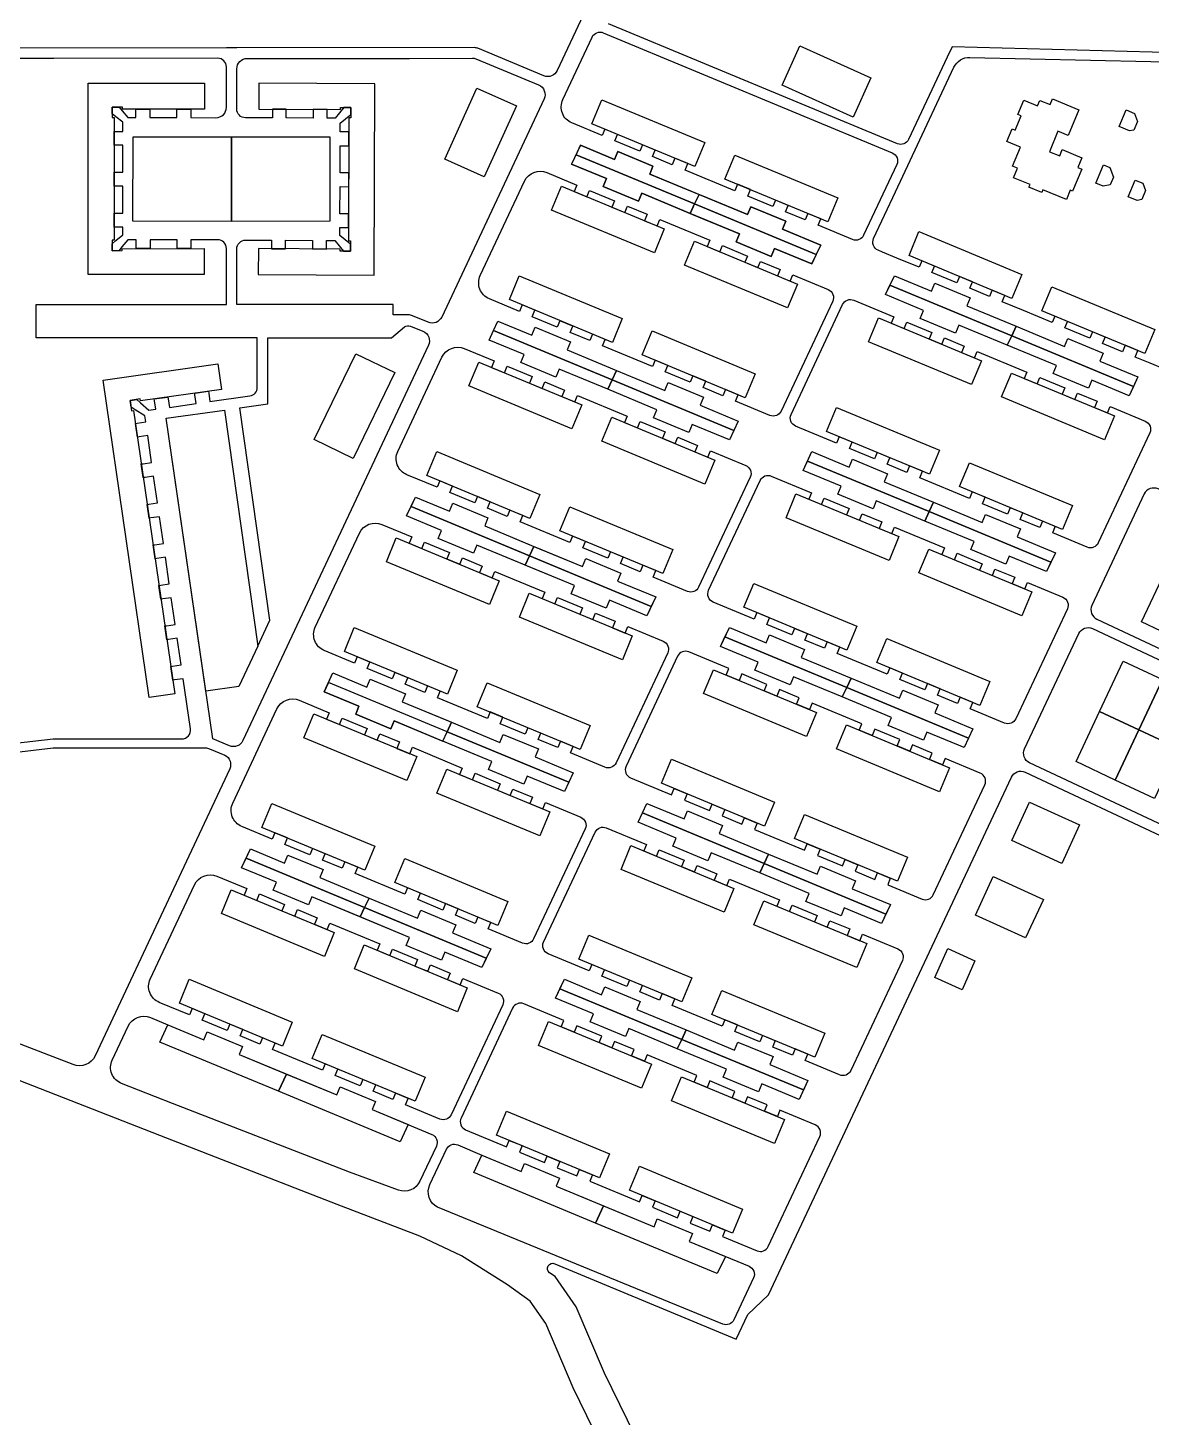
# Model space of a CAD drawing. Header units: millimetres. Extents: x -2529 to 8314, y -4885 to 3935.
# Drawn here: x 1007 to 1656, y 236 to 1038 of the extents above; entities that cross this region are included whole.
import ezdxf

# ---------------------------------------------------------------- set-up
doc = ezdxf.new("R2010")
doc.units = ezdxf.units.MM
for name, color, linetype, true_color in [('благоустройство_внутридворовые_дороги', 18, 'Continuous', 0x000000), ('благоустройство_спорт', 18, 'Continuous', 0x000000), ('детский сад', 18, 'Continuous', 0x000000), ('дома_зона застройки', 18, 'Continuous', 0x000000), ('Участки_зона_Ж_1_1_18_08_035001_228', 18, 'Continuous', 0x000000)]:
    doc.layers.add(name, color=color, linetype=linetype, true_color=true_color)
doc.layers.add('торговый_центр_здание', color=250, linetype='Continuous', transparency=0.4)

msp = doc.modelspace()

# ---------------------------------------------------------------- linework, layer by layer
at = {"layer": 'благоустройство_внутридворовые_дороги'}
for points in [[(1431.62, 1265.81), (1313.01, 1013.05, -0.401099), (1305.27, 1010.05), (1267.15, 1025.89, 0.099059), (1265.22, 1026.28), (1128.04, 1026.11), (1122.04, 1026.17), (800.74, 1025.86)], [(2072.43, 1161.87), (2090.09, 1017.75, -0.141057), (2089.56, 1014.47), (2074.94, 983.29, -0.414214), (2066.96, 980.41), (1974.18, 1023.93), (1959.54, 1024.17), (1915.43, 1024.73), (1913.18, 1019.92), (1970.58, 1018.99), (2064.41, 974.98, -0.414214), (2067.29, 967), (2037.14, 902.72, -0.414214), (2029.16, 899.83), (1771.68, 1020.63), (1540.86, 1026.82), (1538.04, 1020.82), (1515.76, 973.31, -0.401123), (1509.31, 970.81), (1342.52, 1040.11, -0.427451)], [(852.48, 607.95), (1022.1, 627.41), (1096.28, 627.41, 0.457204), (1101.23, 633.13), (1097.01, 662.13), (1092.06, 661.41), (1091.07, 661.27), (1089.92, 669.18), (1090.91, 669.33), (1095.85, 670.05), (1093.61, 685.51), (1088.66, 684.79), (1087.67, 684.64), (1086.52, 692.56), (1087.51, 692.7), (1092.45, 693.42), (1090.2, 708.88), (1085.26, 708.16), (1084.27, 708.02), (1083.12, 715.87), (1084.11, 716.03), (1089.05, 716.8), (1086.8, 732.25), (1081.85, 731.53), (1080.86, 731.39), (1079.71, 739.31), (1080.7, 739.45), (1085.65, 740.17), (1083.4, 755.63), (1078.45, 754.91), (1077.46, 754.76), (1076.31, 762.68), (1077.3, 762.83), (1082.25, 763.55), (1080, 779), (1075.05, 778.28), (1074.06, 778.14), (1072.91, 786.06), (1073.9, 786.2), (1078.85, 786.92), (1076.6, 802.38), (1071.65, 801.66), (1070.66, 801.51), (1069.51, 809.43), (1070.5, 809.57), (1075.44, 810.29), (1074.93, 813.84), (1069.37, 817.29), (1066.99, 818.77), (1066.41, 822.73), (1070.4, 823.28), (1072.48, 821.41), (1077.32, 817.04), (1081.23, 817.6), (1080.52, 822.55), (1080.38, 823.54), (1088.3, 824.66), (1088.44, 823.67), (1089.15, 818.72), (1104.61, 820.91), (1103.9, 825.86), (1103.76, 826.85), (1111.69, 827.97), (1111.83, 826.98), (1112.53, 822.03), (1135.56, 825.3, 0.373553), (1139.86, 830.25), (1139.86, 858.85), (1012.24, 858.85), (1012.24, 878.06), (1031.25, 878.06), (1122.04, 878.06), (1122.04, 910.41, 0.414214), (1117.04, 915.41), (1101.57, 915.41), (1101.58, 911.36), (1101.58, 910.38), (1093.58, 910.35), (1093.58, 911.32), (1093.57, 915.41), (1077.96, 915.41), (1077.96, 911.32), (1077.97, 910.31), (1069.97, 910.3), (1069.96, 911.3), (1069.92, 915.41), (1065.06, 915.41), (1061.76, 911.28), (1060.04, 909.13), (1056.04, 909.11), (1056.04, 913.11), (1058.19, 914.9), (1062.25, 918.26), (1062.25, 922.71), (1058.19, 922.71), (1057.19, 922.71), (1057.21, 930.71), (1058.21, 930.71), (1062.25, 930.71), (1062.25, 946.33), (1058.23, 946.33), (1057.23, 946.34), (1057.25, 954.33), (1058.25, 954.33), (1062.25, 954.33), (1062.25, 969.95), (1058.27, 969.95), (1057.27, 969.95), (1057.29, 977.96), (1058.29, 977.95), (1062.25, 977.95), (1062.25, 983.18), (1058.3, 986.3), (1056.15, 988), (1056.15, 992.02), (1060.15, 992.02), (1061.91, 989.87), (1065.11, 985.97), (1069.83, 985.97), (1069.83, 989.87), (1069.83, 990.87), (1077.83, 990.87), (1077.83, 989.86), (1077.83, 985.95), (1093.44, 985.91), (1093.44, 989.86), (1093.44, 990.86), (1101.44, 990.86), (1101.44, 989.86), (1101.44, 985.88), (1116.02, 985.84, 0.415041), (1122.04, 991.84), (1122.04, 1015.14, 0.414455), (1117.03, 1020.14), (1022.34, 1020.06), (801.45, 1020.06)], [(1246.27, 870.81, -0.401099), (1238.53, 867.82), (1229.44, 871.6, 0.098758), (1227.14, 872.06), (1218.27, 872.06), (1218.3, 878.06), (1128.04, 878.06), (1128.04, 910.19, -0.415117), (1133.05, 915.19), (1148.13, 915.14), (1148.1, 910.26), (1156.1, 910.22), (1156.13, 915.12), (1171.75, 915.07), (1171.72, 910.12), (1179.72, 910.07), (1179.75, 915.05), (1184.7, 915.03), (1189.63, 908.86), (1193.63, 908.83), (1193.66, 912.83), (1187.53, 917.86), (1187.54, 922.44), (1192.54, 922.43), (1192.56, 930.43), (1187.56, 930.44), (1187.6, 946.07), (1192.6, 946.05), (1192.62, 954.05), (1187.62, 954.06), (1187.65, 969.69), (1192.65, 969.67), (1192.67, 977.67), (1187.67, 977.69), (1187.68, 982.79), (1193.85, 987.73), (1193.87, 991.74), (1189.87, 991.75), (1184.86, 985.62), (1180.17, 985.63), (1180.18, 990.64), (1172.18, 990.67), (1172.17, 985.66), (1156.55, 985.7), (1156.57, 990.73), (1148.57, 990.76), (1148.55, 985.73), (1133.02, 985.78, -0.413311), (1128.04, 990.78), (1128.04, 1014.06, -0.416964), (1134.09, 1020.06), (1227.79, 1020.06), (1264.02, 1020.27, -0.100194), (1265.96, 1019.89), (1302.22, 1004.82, -0.427451), (1305.35, 996.73), (1246.27, 870.81)], [(1663.43, 840.73), (1655.11, 844.19), (1646.54, 847.75), (1647.69, 850.52), (1648.07, 851.45), (1640.69, 854.53), (1640.3, 853.59), (1639.15, 850.82), (1627.77, 855.54), (1628.92, 858.32), (1629.31, 859.24), (1621.92, 862.31), (1621.54, 861.39), (1620.39, 858.61), (1605.96, 864.61), (1607.11, 867.38), (1607.49, 868.3), (1600.11, 871.37), (1599.72, 870.45), (1598.57, 867.68), (1582.08, 874.53), (1569.82, 879.62), (1570.97, 882.4), (1571.35, 883.32), (1563.97, 886.4), (1563.59, 885.47), (1562.43, 882.69), (1551.06, 887.42), (1552.22, 890.21), (1552.6, 891.13), (1545.21, 894.21), (1544.83, 893.29), (1543.67, 890.49), (1529.24, 896.48), (1530.41, 899.29), (1530.78, 900.18), (1523.39, 903.25), (1523.03, 902.37), (1521.86, 899.55), (1509.05, 904.87), (1500.73, 908.32), (1498.17, 909.39, -0.427426), (1495.56, 916.13), (1508.22, 943.11), (1516.72, 961.24), (1541.91, 1014.92, -0.296864), (1551.18, 1020.67), (1760.01, 1016.04, -0.542182)], [(1621.58, 704.44, 0.414214), (1624.47, 696.46), (1877.96, 577.54, 0.414214), (1885.94, 580.42), (1916.09, 644.7, 0.414214), (1913.21, 652.68), (1659.72, 771.6, 0.414214), (1651.74, 768.72), (1621.58, 704.44)], [(1371.03, 198.46), (1340.28, 261.35), (1323.88, 299.75), (1311.74, 317.1), (1308.59, 319.38, -0.889216), (1311.51, 324.58), (1416.32, 281.03), (1422.98, 295.24), (1434.91, 306.53), (1575.08, 605.31, -0.414214), (1583.06, 608.19), (1836.43, 489.32, -0.41737)], [(1257.48, 408.64, 0.427426), (1260.09, 401.9), (1283.77, 392.06), (1285.31, 395.75), (1292.69, 392.68), (1291.16, 388.99), (1305.58, 382.99), (1307.12, 386.69), (1314.51, 383.62), (1312.97, 379.92), (1324.35, 375.2), (1325.88, 378.89), (1333.27, 375.82), (1331.73, 372.13), (1360.49, 360.18), (1362.02, 363.88), (1369.41, 360.81), (1367.88, 357.11), (1382.3, 351.12), (1383.84, 354.82), (1391.22, 351.75), (1389.69, 348.05), (1401.06, 343.33), (1402.6, 347.02), (1409.99, 343.95), (1408.45, 340.26), (1428.33, 332, 0.401123), (1434.77, 334.49), (1464.53, 397.93, 0.427426), (1461.92, 404.67), (1441.54, 413.14), (1440.01, 409.45), (1432.62, 412.51), (1434.15, 416.21), (1422.78, 420.93), (1421.25, 417.24), (1413.86, 420.31), (1415.39, 424), (1400.97, 430), (1399.43, 426.3), (1392.04, 429.37), (1393.58, 433.07), (1364.82, 445.07), (1363.28, 441.37), (1355.89, 444.44), (1357.43, 448.14), (1346.05, 452.86), (1344.52, 449.17), (1337.17, 452.22), (1338.7, 455.92), (1324.24, 461.92), (1322.71, 458.23), (1315.32, 461.3), (1316.85, 464.99), (1293.68, 474.57, 0.401123), (1287.24, 472.07), (1257.48, 408.64)], [(2181.73, -713.17), (1972.9, -494.09, 0.023159), (1971.57, -492.81), (1814.11, -355.61), (1709.13, -239.89), (1676.51, -185.32), (1607.98, -71.43), (1556.06, 25.69), (1507.78, 62.61), (1412.75, 118.95), (1390.67, 137.05), (1371.06, 160.4), (1353.5, 188.79), (1322.09, 253.03), (1306.31, 289.99), (1297.28, 302.88), (1284.29, 312.31), (1257.67, 329.19), (1233.58, 340.51), (1185.87, 358.72), (1083.65, 398.45), (933.29, 457.12)]]:
    msp.add_lwpolyline(points, format="xyb", dxfattribs=at)
for points in [[(1316.2, 996.3), (1333.11, 1032.35, -0.401099), (1339.56, 1034.84), (1506.35, 965.55, -0.427426), (1508.95, 958.81), (1489.82, 918.03, -0.401123), (1483.38, 915.53), (1463.5, 923.79), (1465.04, 927.49), (1457.65, 930.56), (1456.11, 926.86), (1444.74, 931.59), (1446.28, 935.28), (1438.89, 938.35), (1437.35, 934.66), (1422.93, 940.65), (1424.46, 944.34), (1417.07, 947.41), (1415.54, 943.72), (1386.78, 955.67), (1388.32, 959.36), (1380.93, 962.43), (1379.39, 958.74), (1368.02, 963.46), (1369.56, 967.15), (1362.17, 970.22), (1360.64, 966.53), (1346.21, 972.52), (1347.74, 976.21), (1340.36, 979.28), (1338.82, 975.59), (1321.42, 982.82, -0.427451)], [(1268.57, 894.81), (1294.09, 949.18, -0.401099), (1306.98, 954.17), (1324.27, 946.98), (1322.73, 943.29), (1330.12, 940.22), (1331.66, 943.91), (1346.08, 937.92), (1344.55, 934.23), (1351.94, 931.16), (1353.47, 934.85), (1364.84, 930.13), (1363.31, 926.43), (1370.7, 923.37), (1372.23, 927.06), (1401.02, 915.1), (1399.51, 911.48), (1406.9, 908.41), (1408.41, 912.03), (1422.83, 906.04), (1421.32, 902.41), (1428.71, 899.35), (1430.22, 902.97), (1441.59, 898.24), (1440.09, 894.63), (1447.48, 891.56), (1448.97, 895.18), (1469.36, 886.71, -0.427426), (1471.97, 879.97), (1442.21, 816.53, -0.401123), (1435.76, 814.04), (1415.88, 822.29), (1417.42, 825.99), (1410.04, 829.07), (1408.49, 825.36), (1397.13, 830.09), (1398.66, 833.78), (1391.27, 836.86), (1389.74, 833.16), (1375.31, 839.15), (1376.85, 842.84), (1369.46, 845.91), (1367.92, 842.22), (1339.16, 854.17), (1340.7, 857.86), (1333.31, 860.93), (1331.78, 857.24), (1320.41, 861.96), (1321.94, 865.65), (1314.55, 868.72), (1313.02, 865.03), (1298.59, 871.02), (1300.13, 874.72), (1292.74, 877.79), (1291.21, 874.09), (1273.79, 881.33, -0.427451)], [(1484.15, 880.56), (1507.3, 870.94), (1505.77, 867.25), (1513.15, 864.18), (1514.69, 867.87), (1529.12, 861.88), (1527.58, 858.18), (1534.97, 855.12), (1536.5, 858.81), (1547.88, 854.09), (1546.34, 850.39), (1553.73, 847.32), (1555.27, 851.02), (1584.05, 839.06), (1582.55, 835.44), (1589.93, 832.37), (1591.44, 835.99), (1605.86, 830), (1604.35, 826.37), (1611.75, 823.31), (1613.25, 826.93), (1624.63, 822.2), (1623.12, 818.58), (1630.51, 815.52), (1632.01, 819.13), (1652.39, 810.67, -0.427426), (1655, 803.93), (1625.24, 740.49, -0.401123), (1618.79, 737.99), (1598.92, 746.25), (1600.45, 749.95), (1593.07, 753.03), (1591.53, 749.32), (1580.16, 754.05), (1581.7, 757.75), (1574.3, 760.81), (1572.77, 757.12), (1558.34, 763.11), (1559.88, 766.8), (1552.49, 769.87), (1550.96, 766.18), (1522.2, 778.12), (1523.74, 781.82), (1516.35, 784.89), (1514.81, 781.19), (1503.44, 785.92), (1504.97, 789.61), (1497.59, 792.68), (1496.05, 788.99), (1481.63, 794.98), (1483.16, 798.68), (1475.77, 801.74), (1474.24, 798.05), (1450.55, 807.89, -0.427426), (1447.94, 814.63), (1477.7, 878.07, -0.401123)], [(1123.84, 623.4), (1114.19, 627.41), (1087.27, 812.39), (1120.9, 817.16), (1140.12, 681), (1147.11, 695.89), (1129.81, 818.42), (1145.86, 820.7), (1145.86, 858.85), (1217.35, 858.85), (1224.88, 865.16, -0.236964), (1228.24, 865.6), (1235.48, 862.59, -0.427451), (1238.61, 854.5), (1131.58, 626.39, -0.401099)], [(1220.95, 793.31), (1246.46, 847.69, -0.401099), (1259.35, 852.67), (1276.65, 845.49), (1275.12, 841.79), (1282.51, 838.72), (1284.04, 842.42), (1298.47, 836.42), (1296.93, 832.73), (1304.32, 829.66), (1305.85, 833.35), (1317.22, 828.63), (1315.69, 824.94), (1323.08, 821.87), (1324.61, 825.56), (1353.4, 813.6), (1351.87, 809.91), (1359.25, 806.84), (1360.79, 810.53), (1375.21, 804.54), (1373.68, 800.84), (1381.07, 797.78), (1382.6, 801.47), (1393.97, 796.75), (1392.44, 793.05), (1399.83, 789.98), (1401.36, 793.68), (1421.74, 785.21, -0.427426), (1424.35, 778.47), (1394.59, 715.03, -0.401123), (1388.14, 712.54), (1368.26, 720.8), (1369.8, 724.49), (1362.42, 727.56), (1360.88, 723.87), (1349.51, 728.59), (1351.04, 732.28), (1343.65, 735.35), (1342.12, 731.66), (1327.7, 737.65), (1329.23, 741.35), (1321.84, 744.41), (1320.31, 740.72), (1291.55, 752.67), (1293.09, 756.36), (1285.7, 759.43), (1284.16, 755.74), (1272.79, 760.46), (1274.32, 764.16), (1266.94, 767.22), (1265.4, 763.53), (1250.98, 769.52), (1252.51, 773.22), (1245.12, 776.29), (1243.59, 772.59), (1226.16, 779.83, -0.427451)], [(1436.53, 779.06), (1459.69, 769.44), (1458.15, 765.75), (1465.54, 762.68), (1467.07, 766.38), (1481.5, 760.38), (1479.96, 756.68), (1487.35, 753.61), (1488.89, 757.31), (1500.26, 752.59), (1498.73, 748.89), (1506.11, 745.83), (1507.65, 749.52), (1536.43, 737.56), (1534.89, 733.87), (1542.28, 730.8), (1543.82, 734.49), (1558.24, 728.5), (1556.7, 724.79), (1564.1, 721.74), (1565.63, 725.43), (1577.01, 720.7), (1575.47, 717.01), (1582.86, 713.94), (1584.39, 717.64), (1604.77, 709.17, -0.427426), (1607.38, 702.43), (1577.62, 638.99, -0.401123), (1571.18, 636.5), (1551.3, 644.75), (1552.84, 648.45), (1545.45, 651.53), (1543.91, 647.82), (1532.54, 652.55), (1534.07, 656.24), (1526.69, 659.31), (1525.15, 655.62), (1510.73, 661.61), (1512.26, 665.3), (1504.87, 668.37), (1503.34, 664.68), (1474.59, 676.63), (1476.12, 680.32), (1468.73, 683.39), (1467.2, 679.69), (1455.82, 684.42), (1457.36, 688.11), (1449.97, 691.18), (1448.44, 687.49), (1434.01, 693.48), (1435.54, 697.18), (1428.16, 700.25), (1426.62, 696.55), (1402.94, 706.39, -0.427426), (1400.33, 713.13), (1430.09, 776.57, -0.401123)], [(1173.32, 691.82), (1198.84, 746.19, -0.401099), (1211.73, 751.18), (1229.04, 743.99), (1227.5, 740.29), (1234.89, 737.22), (1236.42, 740.92), (1250.85, 734.92), (1249.31, 731.23), (1256.7, 728.16), (1258.24, 731.85), (1269.61, 727.13), (1268.08, 723.44), (1275.46, 720.36), (1276.99, 724.06), (1305.78, 712.1), (1304.25, 708.41), (1311.64, 705.34), (1313.17, 709.03), (1327.6, 703.04), (1326.06, 699.35), (1333.45, 696.28), (1334.99, 699.97), (1346.35, 695.25), (1344.82, 691.55), (1352.21, 688.48), (1353.74, 692.18), (1374.12, 683.71, -0.427426), (1376.73, 676.97), (1346.97, 613.53, -0.401123), (1340.53, 611.04), (1320.65, 619.3), (1322.19, 622.99), (1314.8, 626.06), (1313.26, 622.37), (1301.89, 627.09), (1303.43, 630.78), (1296.04, 633.85), (1294.5, 630.16), (1280.08, 636.15), (1281.61, 639.85), (1274.22, 642.92), (1272.69, 639.22), (1243.93, 651.17), (1245.47, 654.86), (1238.08, 657.93), (1236.54, 654.24), (1225.17, 658.96), (1226.71, 662.66), (1219.32, 665.73), (1217.79, 662.03), (1203.36, 668.02), (1204.89, 671.72), (1197.51, 674.79), (1195.97, 671.09), (1178.54, 678.34, -0.427451)], [(1621.92, 691.03), (1875.41, 572.11, -0.414214), (1878.29, 564.13), (1847.07, 497.58, -0.414214), (1839.09, 494.7), (1585.6, 613.62, -0.414214), (1582.72, 621.6), (1613.94, 688.14, -0.414214)], [(1382.47, 675.07), (1352.71, 611.63, 0.427426), (1355.32, 604.89), (1379.01, 595.05), (1380.54, 598.75), (1387.93, 595.68), (1386.39, 591.98), (1400.82, 585.99), (1402.35, 589.69), (1409.74, 586.62), (1408.21, 582.92), (1419.51, 578.23), (1421.04, 581.92), (1428.43, 578.85), (1426.9, 575.16), (1455.72, 563.18), (1457.26, 566.88), (1464.64, 563.81), (1463.11, 560.11), (1477.54, 554.12), (1479.07, 557.81), (1486.46, 554.74), (1484.92, 551.05), (1496.3, 546.32), (1497.83, 550.02), (1505.22, 546.95), (1503.69, 543.25), (1523.56, 535, 0.401123), (1530.01, 537.49), (1559.77, 600.93, 0.427426), (1557.16, 607.67), (1536.78, 616.14), (1535.24, 612.44), (1527.85, 615.51), (1529.39, 619.21), (1518.01, 623.93), (1516.48, 620.24), (1509.09, 623.31), (1510.63, 627), (1496.2, 632.99), (1494.67, 629.3), (1487.28, 632.37), (1488.81, 636.06), (1460.03, 648.02), (1458.49, 644.33), (1451.11, 647.4), (1452.64, 651.09), (1441.27, 655.81), (1439.73, 652.12), (1432.35, 655.19), (1433.88, 658.88), (1419.46, 664.88), (1417.92, 661.18), (1410.53, 664.25), (1412.07, 667.95), (1388.92, 677.57, 0.401123)], [(1125.7, 590.32), (1151.21, 644.7, -0.401099), (1164.1, 649.68), (1181.42, 642.49), (1179.88, 638.8), (1187.27, 635.73), (1188.81, 639.42), (1203.23, 633.43), (1201.7, 629.73), (1209.08, 626.66), (1210.62, 630.36), (1221.99, 625.63), (1220.46, 621.94), (1227.84, 618.87), (1229.38, 622.56), (1258.17, 610.6), (1256.63, 606.91), (1264.02, 603.84), (1265.56, 607.53), (1279.98, 601.54), (1278.45, 597.85), (1285.83, 594.78), (1287.37, 598.47), (1298.74, 593.75), (1297.21, 590.05), (1304.59, 586.98), (1306.13, 590.68), (1326.51, 582.21, -0.427426), (1329.12, 575.47), (1299.36, 512.03, -0.401123), (1292.91, 509.54), (1273.04, 517.8), (1274.57, 521.49), (1267.18, 524.56), (1265.65, 520.87), (1254.28, 525.59), (1255.81, 529.29), (1248.43, 532.37), (1246.89, 528.66), (1232.46, 534.65), (1234, 538.35), (1226.61, 541.42), (1225.07, 537.72), (1196.31, 549.67), (1197.85, 553.36), (1190.46, 556.43), (1188.93, 552.74), (1177.56, 557.46), (1179.09, 561.16), (1171.7, 564.23), (1170.17, 560.53), (1155.74, 566.53), (1157.28, 570.22), (1149.89, 573.29), (1148.36, 569.59), (1130.91, 576.84, -0.427451)], [(819.61, 593.31, -0.413772), (823.99, 598.85), (853.18, 602.29), (1022.1, 622.18), (1109.94, 622.18, -0.098758), (1112.24, 621.72), (1121.1, 618.03, -0.410869), (1123.92, 610.08), (1092.96, 544.1), (1046.24, 444.54, -0.3948), (1033.55, 439.47), (1021.99, 443.98), (865.31, 504.31), (856.73, 507.57, -0.280078), (824.81, 548.54)], [(1341.3, 576.07), (1364.45, 566.45), (1362.92, 562.75), (1370.3, 559.69), (1371.84, 563.38), (1386.26, 557.39), (1384.73, 553.69), (1392.12, 550.62), (1393.65, 554.32), (1405.03, 549.59), (1403.49, 545.9), (1410.88, 542.83), (1412.41, 546.52), (1441.2, 534.56), (1439.66, 530.87), (1447.05, 527.8), (1448.59, 531.49), (1463.01, 525.5), (1461.47, 521.8), (1468.86, 518.74), (1470.4, 522.43), (1481.77, 517.71), (1480.24, 514.01), (1487.62, 510.94), (1489.16, 514.64), (1509.54, 506.17, -0.427426), (1512.15, 499.43), (1482.39, 435.99, -0.401123), (1475.94, 433.5), (1456.07, 441.76), (1457.6, 445.45), (1450.22, 448.52), (1448.68, 444.83), (1437.31, 449.55), (1438.84, 453.24), (1431.45, 456.31), (1429.92, 452.62), (1415.49, 458.61), (1417.03, 462.31), (1409.64, 465.38), (1408.11, 461.68), (1379.35, 473.63), (1380.89, 477.32), (1373.5, 480.39), (1371.96, 476.7), (1360.59, 481.42), (1362.12, 485.12), (1354.74, 488.19), (1353.2, 484.49), (1338.78, 490.48), (1340.31, 494.18), (1332.92, 497.25), (1331.39, 493.55), (1307.7, 503.39, -0.427426), (1305.09, 510.14), (1334.85, 573.57, -0.401123)], [(1078.07, 488.83), (1103.59, 543.2, -0.401099), (1116.48, 548.19), (1133.8, 540.99), (1132.27, 537.3), (1139.65, 534.22), (1141.19, 537.92), (1155.62, 531.93), (1154.08, 528.23), (1161.46, 525.15), (1163, 528.86), (1174.38, 524.13), (1172.84, 520.44), (1180.23, 517.37), (1181.77, 521.06), (1210.55, 509.1), (1209.02, 505.41), (1216.4, 502.34), (1217.94, 506.04), (1232.36, 500.04), (1230.83, 496.35), (1238.22, 493.28), (1239.75, 496.97), (1251.12, 492.25), (1249.59, 488.55), (1256.98, 485.48), (1258.51, 489.18), (1278.89, 480.71, -0.427426), (1281.5, 473.97), (1251.74, 410.53, -0.401123), (1245.29, 408.04), (1225.42, 416.3), (1226.95, 419.99), (1219.57, 423.06), (1218.03, 419.37), (1206.66, 424.09), (1208.19, 427.79), (1200.8, 430.86), (1199.27, 427.16), (1184.84, 433.16), (1186.38, 436.85), (1178.99, 439.92), (1177.46, 436.23), (1148.69, 448.18), (1150.23, 451.87), (1142.84, 454.94), (1141.3, 451.25), (1129.93, 455.97), (1131.47, 459.66), (1124.08, 462.73), (1122.54, 459.04), (1108.12, 465.03), (1109.66, 468.72), (1102.26, 471.79), (1100.73, 468.1), (1083.29, 475.35, -0.427451)], [(1056.15, 442.1), (1065.32, 461.64, -0.401099), (1078.21, 466.63), (1088.31, 462.43), (1109.07, 453.81), (1110.98, 458.43), (1131.3, 449.99), (1129.38, 445.37), (1185.82, 421.92), (1187.73, 426.54), (1208.05, 418.1), (1206.13, 413.48), (1240.63, 399.15, -0.427426), (1243.24, 392.41), (1233.76, 372.2, -0.3887), (1221.27, 367.06), (1193.06, 377.38), (1090.91, 417.09), (1061.56, 428.54, -0.433897)], [(1243.88, 357.16, -0.401128), (1239.47, 370.26), (1249.05, 390.67, -0.404382), (1255.54, 393.14), (1269.49, 387.16), (1292.1, 377.77), (1294.02, 382.38), (1314.33, 373.94), (1312.41, 369.33), (1368.82, 345.9), (1370.73, 350.51), (1391.05, 342.07), (1389.13, 337.46), (1423.66, 323.11, -0.427426), (1426.27, 316.37), (1414.93, 292.2, -0.401123), (1408.48, 289.7)]]:
    msp.add_lwpolyline(points, format="xyb", close=True, dxfattribs=at)
for points in [[(1181.67, 974.81), (1181.68, 926.06), (1125.04, 926.04), (1067.99, 926.06), (1068.2, 974.81)], [(1321.29, 959.05), (1341.4, 950.69), (1339.49, 946.08), (1359.8, 937.64), (1361.72, 942.25), (1388.31, 931.21), (1391.08, 930.06), (1418.14, 918.82), (1416.22, 914.2), (1436.54, 905.76), (1438.45, 910.38), (1459.95, 901.44), (1465.05, 912.32), (1443.06, 921.46), (1444.98, 926.07), (1424.66, 934.51), (1422.74, 929.9), (1396.18, 940.93), (1393.41, 942.08), (1366.32, 953.34), (1368.24, 957.95), (1347.93, 966.39), (1346.01, 961.78), (1326.39, 969.93), (1321.29, 959.05)], [(1507.58, 894.65), (1529.04, 885.73), (1530.96, 890.35), (1551.28, 881.91), (1549.36, 877.29), (1577.83, 865.47), (1605.77, 853.86), (1607.69, 858.47), (1628.01, 850.03), (1626.09, 845.42), (1648.09, 836.28), (1642.98, 825.4), (1621.49, 834.33), (1619.57, 829.72), (1599.25, 838.16), (1601.17, 842.77), (1572.73, 854.59), (1544.75, 866.21), (1542.84, 861.6), (1522.52, 870.04), (1524.44, 874.65), (1502.47, 883.78)], [(1459.96, 793.15), (1481.43, 784.24), (1483.34, 788.85), (1503.66, 780.41), (1501.74, 775.8), (1530.21, 763.97), (1558.16, 752.36), (1560.07, 756.98), (1580.39, 748.54), (1578.47, 743.92), (1600.47, 734.78), (1595.37, 723.9), (1573.87, 732.84), (1571.95, 728.22), (1551.63, 736.66), (1553.55, 741.28), (1525.11, 753.09), (1497.14, 764.71), (1495.22, 760.1), (1474.9, 768.54), (1476.82, 773.15), (1454.86, 782.28)], [(1231.16, 766.93), (1250.78, 758.78), (1252.69, 763.4), (1273.01, 754.96), (1271.09, 750.34), (1298.18, 739.09), (1300.95, 737.93), (1327.51, 726.9), (1329.43, 731.52), (1349.74, 723.08), (1347.82, 718.46), (1369.82, 709.32), (1364.72, 698.45), (1343.22, 707.38), (1341.3, 702.76), (1320.99, 711.2), (1322.9, 715.82), (1295.85, 727.06), (1293.08, 728.21), (1266.49, 739.26), (1264.57, 734.64), (1244.25, 743.08), (1246.17, 747.7), (1226.06, 756.05)], [(1407.24, 680.78), (1412.34, 691.66), (1433.5, 682.86), (1435.39, 687.5), (1455.7, 679.06), (1453.82, 674.42), (1482.6, 662.47), (1510.54, 650.86), (1512.46, 655.48), (1532.77, 647.04), (1530.86, 642.42), (1552.85, 633.28), (1547.75, 622.41), (1526.25, 631.34), (1524.33, 626.72), (1504.02, 635.16), (1505.93, 639.78), (1477.5, 651.59), (1449.31, 663.3), (1447.42, 658.67), (1427.11, 667.11), (1428.99, 671.75)], [(1183.54, 665.43), (1203.16, 657.28), (1205.08, 661.9), (1225.39, 653.46), (1223.47, 648.84), (1250.56, 637.59), (1253.33, 636.43), (1279.89, 625.4), (1281.81, 630.02), (1302.13, 621.58), (1300.21, 616.96), (1322.2, 607.82), (1317.1, 596.95), (1295.6, 605.88), (1293.69, 601.26), (1273.37, 609.7), (1275.29, 614.32), (1248.23, 625.56), (1245.46, 626.71), (1218.87, 637.76), (1216.95, 633.14), (1196.64, 641.58), (1198.55, 646.2), (1178.44, 654.55)], [(1364.73, 590.16), (1386.19, 581.24), (1388.11, 585.86), (1408.42, 577.42), (1406.51, 572.8), (1434.98, 560.97), (1462.95, 549.35), (1464.87, 553.97), (1485.18, 545.53), (1483.27, 540.91), (1505.24, 531.78), (1500.13, 520.91), (1478.67, 529.83), (1476.75, 525.21), (1456.43, 533.65), (1458.35, 538.27), (1429.88, 550.09), (1401.9, 561.72), (1399.98, 557.1), (1379.67, 565.54), (1381.59, 570.16), (1359.62, 579.28)], [(1135.93, 563.93), (1155.54, 555.78), (1157.46, 560.4), (1177.78, 551.96), (1175.86, 547.34), (1204.33, 535.51), (1232.29, 523.9), (1234.21, 528.51), (1254.52, 520.07), (1252.61, 515.46), (1274.59, 506.32), (1269.48, 495.45), (1248.01, 504.37), (1246.1, 499.75), (1225.78, 508.19), (1227.69, 512.81), (1171.25, 536.26), (1169.34, 531.64), (1149.02, 540.08), (1150.94, 544.7), (1130.82, 553.06)], [(1312.01, 477.78), (1317.11, 488.66), (1338.58, 479.74), (1340.49, 484.36), (1360.81, 475.92), (1358.89, 471.3), (1387.36, 459.47), (1415.31, 447.86), (1417.22, 452.48), (1437.54, 444.04), (1435.62, 439.42), (1457.62, 430.28), (1452.52, 419.41), (1431.02, 428.34), (1429.12, 423.77), (1408.8, 432.21), (1410.7, 436.78), (1382.26, 448.6), (1354.29, 460.22), (1352.39, 455.64), (1332.07, 464.08), (1333.97, 468.66)]]:
    msp.add_lwpolyline(points, close=True, dxfattribs=at)
at = {"layer": 'благоустройство_спорт'}
for points in [[(1067.99, 926.06), (1068.2, 974.81), (1125.04, 974.81), (1125.04, 926.04)], [(1125.04, 974.81), (1181.67, 974.81), (1181.68, 926.06), (1125.04, 926.04)], [(1323.84, 964.49), (1392.25, 936.07), (1389.7, 930.63), (1361.72, 942.25), (1359.8, 937.64), (1339.49, 946.08), (1341.4, 950.69), (1321.29, 959.05)], [(1323.84, 964.49), (1326.39, 969.93), (1346.01, 961.78), (1347.93, 966.39), (1368.24, 957.95), (1366.32, 953.34), (1394.8, 941.51), (1392.25, 936.07)], [(1392.25, 936.07), (1394.8, 941.51), (1422.74, 929.9), (1424.66, 934.51), (1444.98, 926.07), (1443.06, 921.46), (1465.05, 912.32), (1462.5, 906.88)], [(1389.7, 930.63), (1392.25, 936.07), (1462.5, 906.88), (1459.95, 901.44), (1438.45, 910.38), (1436.54, 905.76), (1416.22, 914.2), (1418.14, 918.82)], [(1507.58, 894.65), (1529.04, 885.73), (1530.96, 890.35), (1551.28, 881.91), (1549.36, 877.29), (1577.83, 865.47), (1575.28, 860.03), (1505.02, 889.22)], [(1505.02, 889.22), (1575.28, 860.03), (1572.73, 854.59), (1544.75, 866.21), (1542.84, 861.6), (1522.52, 870.04), (1524.44, 874.65), (1502.47, 883.78)], [(1276.22, 862.99), (1278.78, 868.43), (1298.39, 860.28), (1300.31, 864.89), (1320.63, 856.45), (1318.71, 851.84), (1347.18, 840.01), (1344.63, 834.57)], [(1276.22, 862.99), (1344.63, 834.57), (1342.08, 829.13), (1314.1, 840.75), (1312.19, 836.14), (1291.87, 844.58), (1293.79, 849.2), (1273.67, 857.55)], [(1575.28, 860.03), (1645.53, 830.84), (1642.98, 825.4), (1621.49, 834.33), (1619.57, 829.72), (1599.25, 838.16), (1601.17, 842.77), (1572.73, 854.59)], [(1577.83, 865.47), (1605.77, 853.86), (1607.69, 858.47), (1628.01, 850.03), (1626.09, 845.42), (1648.09, 836.28), (1645.53, 830.84), (1575.28, 860.03)], [(1342.08, 829.13), (1344.63, 834.57), (1414.89, 805.38), (1412.33, 799.95), (1390.84, 808.88), (1388.92, 804.26), (1368.6, 812.7), (1370.52, 817.32)], [(1344.63, 834.57), (1347.18, 840.01), (1375.12, 828.4), (1377.04, 833.02), (1397.36, 824.58), (1395.44, 819.96), (1417.44, 810.82), (1414.89, 805.38)], [(1110.18, 654.93), (1087.27, 812.39), (1120.9, 817.16), (1140.12, 681), (1129.18, 657.68)], [(1457.41, 787.72), (1527.66, 758.53), (1525.11, 753.09), (1497.14, 764.71), (1495.22, 760.1), (1474.9, 768.54), (1476.82, 773.15), (1454.86, 782.28)], [(1457.41, 787.72), (1459.96, 793.15), (1481.43, 784.24), (1483.34, 788.85), (1503.66, 780.41), (1501.74, 775.8), (1530.21, 763.97), (1527.66, 758.53)], [(1231.16, 766.93), (1250.78, 758.78), (1252.69, 763.4), (1273.01, 754.96), (1271.09, 750.34), (1299.56, 738.51), (1297.01, 733.07), (1228.61, 761.49)], [(1530.21, 763.97), (1558.16, 752.36), (1560.07, 756.98), (1580.39, 748.54), (1578.47, 743.92), (1600.47, 734.78), (1597.92, 729.34), (1527.66, 758.53)], [(1228.61, 761.49), (1297.01, 733.07), (1294.46, 727.63), (1266.49, 739.26), (1264.57, 734.64), (1244.25, 743.08), (1246.17, 747.7), (1226.06, 756.05)], [(1527.66, 758.53), (1597.92, 729.34), (1595.37, 723.9), (1573.87, 732.84), (1571.95, 728.22), (1551.63, 736.66), (1553.55, 741.28), (1525.11, 753.09)], [(1299.56, 738.51), (1327.51, 726.9), (1329.43, 731.52), (1349.74, 723.08), (1347.82, 718.46), (1369.82, 709.32), (1367.27, 703.88), (1297.01, 733.07)], [(1297.01, 733.07), (1367.27, 703.88), (1364.72, 698.45), (1343.22, 707.38), (1341.3, 702.76), (1320.99, 711.2), (1322.9, 715.82), (1294.46, 727.63)], [(1412.34, 691.66), (1433.5, 682.86), (1435.39, 687.5), (1455.7, 679.06), (1453.82, 674.42), (1482.6, 662.47), (1480.05, 657.03), (1409.79, 686.22)], [(1409.79, 686.22), (1480.05, 657.03), (1477.5, 651.59), (1449.31, 663.3), (1447.42, 658.67), (1427.11, 667.11), (1428.99, 671.75), (1407.24, 680.78)], [(1180.99, 659.99), (1178.44, 654.55), (1198.55, 646.2), (1196.64, 641.58), (1216.95, 633.14), (1218.87, 637.76), (1246.85, 626.14), (1249.4, 631.57)], [(1180.99, 659.99), (1183.54, 665.43), (1203.16, 657.28), (1205.08, 661.9), (1225.39, 653.46), (1223.47, 648.84), (1251.95, 637.01), (1249.4, 631.57)], [(1482.6, 662.47), (1510.54, 650.86), (1512.46, 655.48), (1532.77, 647.04), (1530.86, 642.42), (1552.85, 633.28), (1550.3, 627.84), (1480.05, 657.03)], [(1480.05, 657.03), (1550.3, 627.84), (1547.75, 622.41), (1526.25, 631.34), (1524.33, 626.72), (1504.02, 635.16), (1505.93, 639.78), (1477.5, 651.59)], [(1251.95, 637.01), (1279.89, 625.4), (1281.81, 630.02), (1302.13, 621.58), (1300.21, 616.96), (1322.2, 607.82), (1319.65, 602.39), (1249.4, 631.57)], [(1249.4, 631.57), (1319.65, 602.39), (1317.1, 596.95), (1295.6, 605.88), (1293.69, 601.26), (1273.37, 609.7), (1275.29, 614.32), (1246.85, 626.14)], [(1362.17, 584.72), (1364.73, 590.16), (1386.19, 581.24), (1388.11, 585.86), (1408.42, 577.42), (1406.51, 572.8), (1434.98, 560.97), (1432.43, 555.53)], [(1362.17, 584.72), (1432.43, 555.53), (1429.88, 550.09), (1401.9, 561.72), (1399.98, 557.1), (1379.67, 565.54), (1381.59, 570.16), (1359.62, 579.28)], [(1135.93, 563.93), (1155.54, 555.78), (1157.46, 560.4), (1177.78, 551.96), (1175.86, 547.34), (1204.33, 535.51), (1201.78, 530.07), (1133.37, 558.49)], [(1133.37, 558.49), (1201.78, 530.07), (1199.23, 524.64), (1171.25, 536.26), (1169.34, 531.64), (1149.02, 540.08), (1150.94, 544.7), (1130.82, 553.06)], [(1432.43, 555.53), (1502.68, 526.34), (1500.13, 520.91), (1478.67, 529.83), (1476.75, 525.21), (1456.43, 533.65), (1458.35, 538.27), (1429.88, 550.09)], [(1432.43, 555.53), (1434.98, 560.97), (1462.95, 549.35), (1464.87, 553.97), (1485.18, 545.53), (1483.27, 540.91), (1505.24, 531.78), (1502.68, 526.34)], [(1201.78, 530.07), (1272.04, 500.89), (1269.48, 495.45), (1248.01, 504.37), (1246.1, 499.75), (1225.78, 508.19), (1227.69, 512.81), (1199.23, 524.64)], [(1204.33, 535.51), (1232.29, 523.9), (1234.21, 528.51), (1254.52, 520.07), (1252.61, 515.46), (1274.59, 506.32), (1272.04, 500.89), (1201.78, 530.07)], [(1314.56, 483.22), (1384.81, 454.03), (1382.26, 448.6), (1354.29, 460.22), (1352.39, 455.64), (1332.07, 464.08), (1333.97, 468.66), (1312.01, 477.78)], [(1317.11, 488.66), (1338.58, 479.74), (1340.49, 484.36), (1360.81, 475.92), (1358.89, 471.3), (1387.36, 459.47), (1384.81, 454.03), (1314.56, 483.22)], [(1083.63, 452.46), (1088.31, 462.43), (1109.07, 453.81), (1110.98, 458.43), (1131.3, 449.99), (1129.38, 445.37), (1156.71, 434.01), (1152.04, 424.04)], [(1387.36, 459.47), (1415.31, 447.86), (1417.22, 452.48), (1437.54, 444.04), (1435.62, 439.42), (1457.62, 430.28), (1455.07, 424.85), (1384.81, 454.03)], [(1384.81, 454.03), (1455.07, 424.85), (1452.52, 419.41), (1431.02, 428.34), (1429.12, 423.77), (1408.8, 432.21), (1410.7, 436.78), (1382.26, 448.6)], [(1152.04, 424.04), (1156.71, 434.01), (1185.82, 421.92), (1187.73, 426.54), (1208.05, 418.1), (1206.13, 413.48), (1226.97, 404.83), (1222.29, 394.86)], [(1264.82, 377.19), (1269.49, 387.16), (1292.1, 377.77), (1294.02, 382.38), (1314.33, 373.94), (1312.41, 369.33), (1339.75, 357.97), (1335.07, 348)], [(1335.07, 348), (1339.75, 357.97), (1368.82, 345.9), (1370.73, 350.51), (1391.05, 342.07), (1389.13, 337.46), (1410, 328.78), (1405.33, 318.82)]]:
    msp.add_lwpolyline(points, close=True, dxfattribs=at)
at = {"layer": 'детский сад'}
for points in [[(1610.41, 943.51), (1609.09, 944.06), (1606.81, 938.56), (1593.33, 944.16), (1592.73, 942.71), (1585.24, 945.82), (1585.85, 947.27), (1576.29, 951.24), (1578.57, 956.74), (1575.79, 957.9), (1580.31, 968.79), (1572.4, 972.07), (1575.49, 979.5), (1577.28, 978.75), (1580.65, 986.87), (1578.86, 987.62), (1582.31, 995.91), (1590.22, 992.63), (1591.55, 995.85), (1597.41, 993.41), (1598.79, 996.74), (1614.03, 990.4), (1607.87, 975.57), (1601.98, 978.01), (1597.03, 966.08), (1603.01, 963.88), (1604.49, 967.45), (1615.73, 962.78), (1613.4, 957.17), (1615.69, 956.21)], [(1645.81, 978.75), (1643.26, 978.26), (1637.36, 980.71), (1641.35, 990.31), (1646.07, 988.35), (1647.81, 983.57)], [(1632.1, 947.04), (1628.03, 946.25), (1623.77, 948.01), (1628.17, 958.59), (1631.9, 957.05), (1633.94, 951.45)], [(1650.29, 938.61), (1647.64, 938.1), (1642.53, 940.22), (1646.52, 949.82), (1650.9, 948.01), (1652.44, 943.79)]]:
    msp.add_lwpolyline(points, close=True, dxfattribs=at)
at = {"layer": 'дома_зона застройки'}
for points in [[(1109.23, 895.42), (1042.26, 895.29), (1042.33, 1005.81), (1109.3, 1005.81), (1109.3, 990.85), (1062.06, 990.87), (1062.06, 992.02), (1056.15, 992.02), (1056.16, 985.97), (1057.3, 985.97), (1057.18, 915.1), (1056.04, 915.1), (1056.04, 909.11), (1061.96, 909.14), (1061.96, 910.28), (1109.19, 910.38)], [(1140.39, 895.35), (1207.35, 894.95), (1207.74, 1005.47), (1140.78, 1005.74), (1140.71, 990.79), (1187.95, 990.61), (1187.95, 991.76), (1193.87, 991.74), (1193.83, 985.68), (1192.69, 985.68), (1192.52, 914.82), (1193.67, 914.82), (1193.63, 908.83), (1187.72, 908.87), (1187.72, 910.02), (1140.49, 910.31)], [(1332.96, 982.36), (1338.7, 996.17), (1398.15, 971.47), (1392.4, 957.66)], [(1415.42, 964.29), (1474.86, 939.6), (1469.12, 925.79), (1409.68, 950.48)], [(1315.34, 946.36), (1374.78, 921.67), (1369.05, 907.86), (1309.6, 932.55)], [(1392.12, 914.55), (1451.56, 889.86), (1445.83, 876.05), (1386.38, 900.74)], [(1521.73, 920.13), (1581.19, 895.45), (1575.44, 881.62), (1516.02, 906.37)], [(1291.09, 894.67), (1350.53, 869.97), (1344.79, 856.16), (1285.34, 880.86)], [(1598.45, 888.25), (1657.9, 863.58), (1652.15, 849.75), (1592.71, 874.44)], [(1498.37, 870.32), (1557.81, 845.63), (1552.08, 831.81), (1492.64, 856.51)], [(1367.8, 862.8), (1427.26, 838.12), (1421.5, 824.29), (1362.06, 848.99)], [(1077.42, 651.2), (1050.83, 834.45), (1117.13, 843.85), (1119.22, 829.04), (1072.45, 822.41), (1072.29, 823.54), (1066.43, 822.73), (1067.27, 816.8), (1068.41, 816.96), (1092.22, 653.34)], [(1267.72, 844.86), (1327.16, 820.17), (1321.43, 806.36), (1261.99, 831.05)], [(1575.15, 838.51), (1634.59, 813.82), (1628.86, 800.01), (1569.42, 824.7)], [(1474.12, 818.63), (1533.57, 793.95), (1527.82, 780.12), (1468.38, 804.82)], [(1344.47, 812.98), (1403.91, 788.28), (1398.18, 774.47), (1338.74, 799.17)], [(1243.47, 793.17), (1302.91, 768.47), (1297.17, 754.66), (1237.73, 779.36)], [(1550.84, 786.75), (1610.29, 762.08), (1604.54, 748.25), (1545.09, 772.95)], [(1450.75, 768.82), (1510.2, 744.13), (1504.46, 730.32), (1445.02, 755.01)], [(1320.19, 761.3), (1379.63, 736.6), (1373.89, 722.79), (1314.44, 747.49)], [(1220.1, 743.37), (1279.55, 718.67), (1273.81, 704.86), (1214.37, 729.55)], [(1527.5, 736.94), (1586.94, 712.24), (1581.21, 698.43), (1521.76, 723.13)], [(1426.5, 717.13), (1485.94, 692.43), (1480.2, 678.62), (1420.76, 703.32)], [(1296.85, 711.48), (1356.3, 686.79), (1350.56, 672.97), (1291.12, 697.67)], [(1195.85, 691.67), (1255.3, 667), (1249.55, 653.17), (1190.11, 677.86)], [(1503.22, 685.26), (1562.66, 660.56), (1556.92, 646.75), (1497.48, 671.45)], [(1403.14, 667.33), (1462.58, 642.63), (1456.85, 628.82), (1397.4, 653.51)], [(1272.57, 659.8), (1332.02, 635.12), (1326.27, 621.29), (1266.83, 645.99)], [(1172.49, 641.87), (1231.93, 617.17), (1226.2, 603.36), (1166.75, 628.06)], [(1479.88, 635.44), (1539.32, 610.75), (1533.59, 596.93), (1474.15, 621.63)], [(1249.24, 609.98), (1308.68, 585.29), (1302.95, 571.47), (1243.5, 596.17)], [(1378.89, 615.63), (1438.34, 590.96), (1432.59, 577.12), (1373.14, 601.82)], [(1148.24, 590.17), (1207.69, 565.5), (1201.94, 551.67), (1142.49, 576.36)], [(1455.6, 583.76), (1515.05, 559.08), (1509.3, 545.25), (1449.86, 569.95)], [(1349.79, 552.01), (1355.52, 565.83), (1414.96, 541.13), (1409.23, 527.32)], [(1224.95, 558.3), (1284.41, 533.62), (1278.65, 519.79), (1219.21, 544.49)], [(1119.14, 526.56), (1124.87, 540.37), (1184.31, 515.67), (1178.58, 501.86)], [(1432.26, 533.94), (1491.71, 509.25), (1485.97, 495.43), (1426.53, 520.13)], [(1325.53, 500.32), (1331.27, 514.13), (1390.71, 489.44), (1384.97, 475.63)], [(1195.88, 494.67), (1201.62, 508.48), (1261.06, 483.79), (1255.32, 469.98)], [(1094.88, 474.86), (1100.62, 488.68), (1160.06, 463.98), (1154.32, 450.17)], [(1407.99, 482.26), (1467.44, 457.58), (1461.69, 443.75), (1402.24, 468.45)], [(1302.18, 450.56), (1307.92, 464.37), (1367.37, 439.68), (1361.63, 425.86)], [(1171.59, 442.99), (1177.33, 456.8), (1236.78, 432.11), (1231.04, 418.3)], [(1384.65, 432.44), (1444.09, 407.75), (1438.35, 393.94), (1378.91, 418.63)], [(1277.91, 398.82), (1283.65, 412.63), (1343.09, 387.94), (1337.35, 374.13)], [(1360.36, 380.76), (1419.81, 356.07), (1414.07, 342.25), (1354.63, 366.95)]]:
    msp.add_lwpolyline(points, close=True, dxfattribs=at)
at = {"layer": 'торговый_центр_здание'}
for points in [[(1494.03, 1008.91), (1483.76, 986.12), (1442.73, 1004.61), (1453.01, 1027.4)], [(1266.57, 1002.95), (1289.37, 992.67), (1270.87, 951.65), (1248.08, 961.92)], [(1196.66, 849.68), (1219.16, 838.78), (1195.19, 789.28), (1172.69, 800.17)], [(1585.61, 590.93), (1614.49, 577.75), (1604.18, 555.55), (1575.31, 568.73)], [(1564.67, 547.93), (1593.54, 534.75), (1583.24, 512.55), (1554.36, 525.73)], [(1554.05, 499.33), (1546.61, 482.62), (1530.96, 489.76), (1538.4, 506.47)]]:
    msp.add_lwpolyline(points, close=True, dxfattribs=at)
at = {"layer": 'Участки_зона_Ж_1_1_18_08_035001_228'}
for points in [[(1650.23, 694.87), (1663.82, 723.84), (1686.45, 713.22), (1672.86, 684.25)], [(1626.02, 643.26), (1639.61, 672.23), (1662.24, 661.62), (1648.65, 632.65)], [(1662.24, 661.62), (1684.88, 651), (1671.29, 622.03), (1648.65, 632.65)], [(1612.43, 614.29), (1626.02, 643.26), (1648.65, 632.65), (1635.06, 603.67)], [(1648.65, 632.65), (1671.29, 622.03), (1657.69, 593.06), (1635.06, 603.67)]]:
    msp.add_lwpolyline(points, close=True, dxfattribs=at)

doc.saveas('drawing.dxf')
